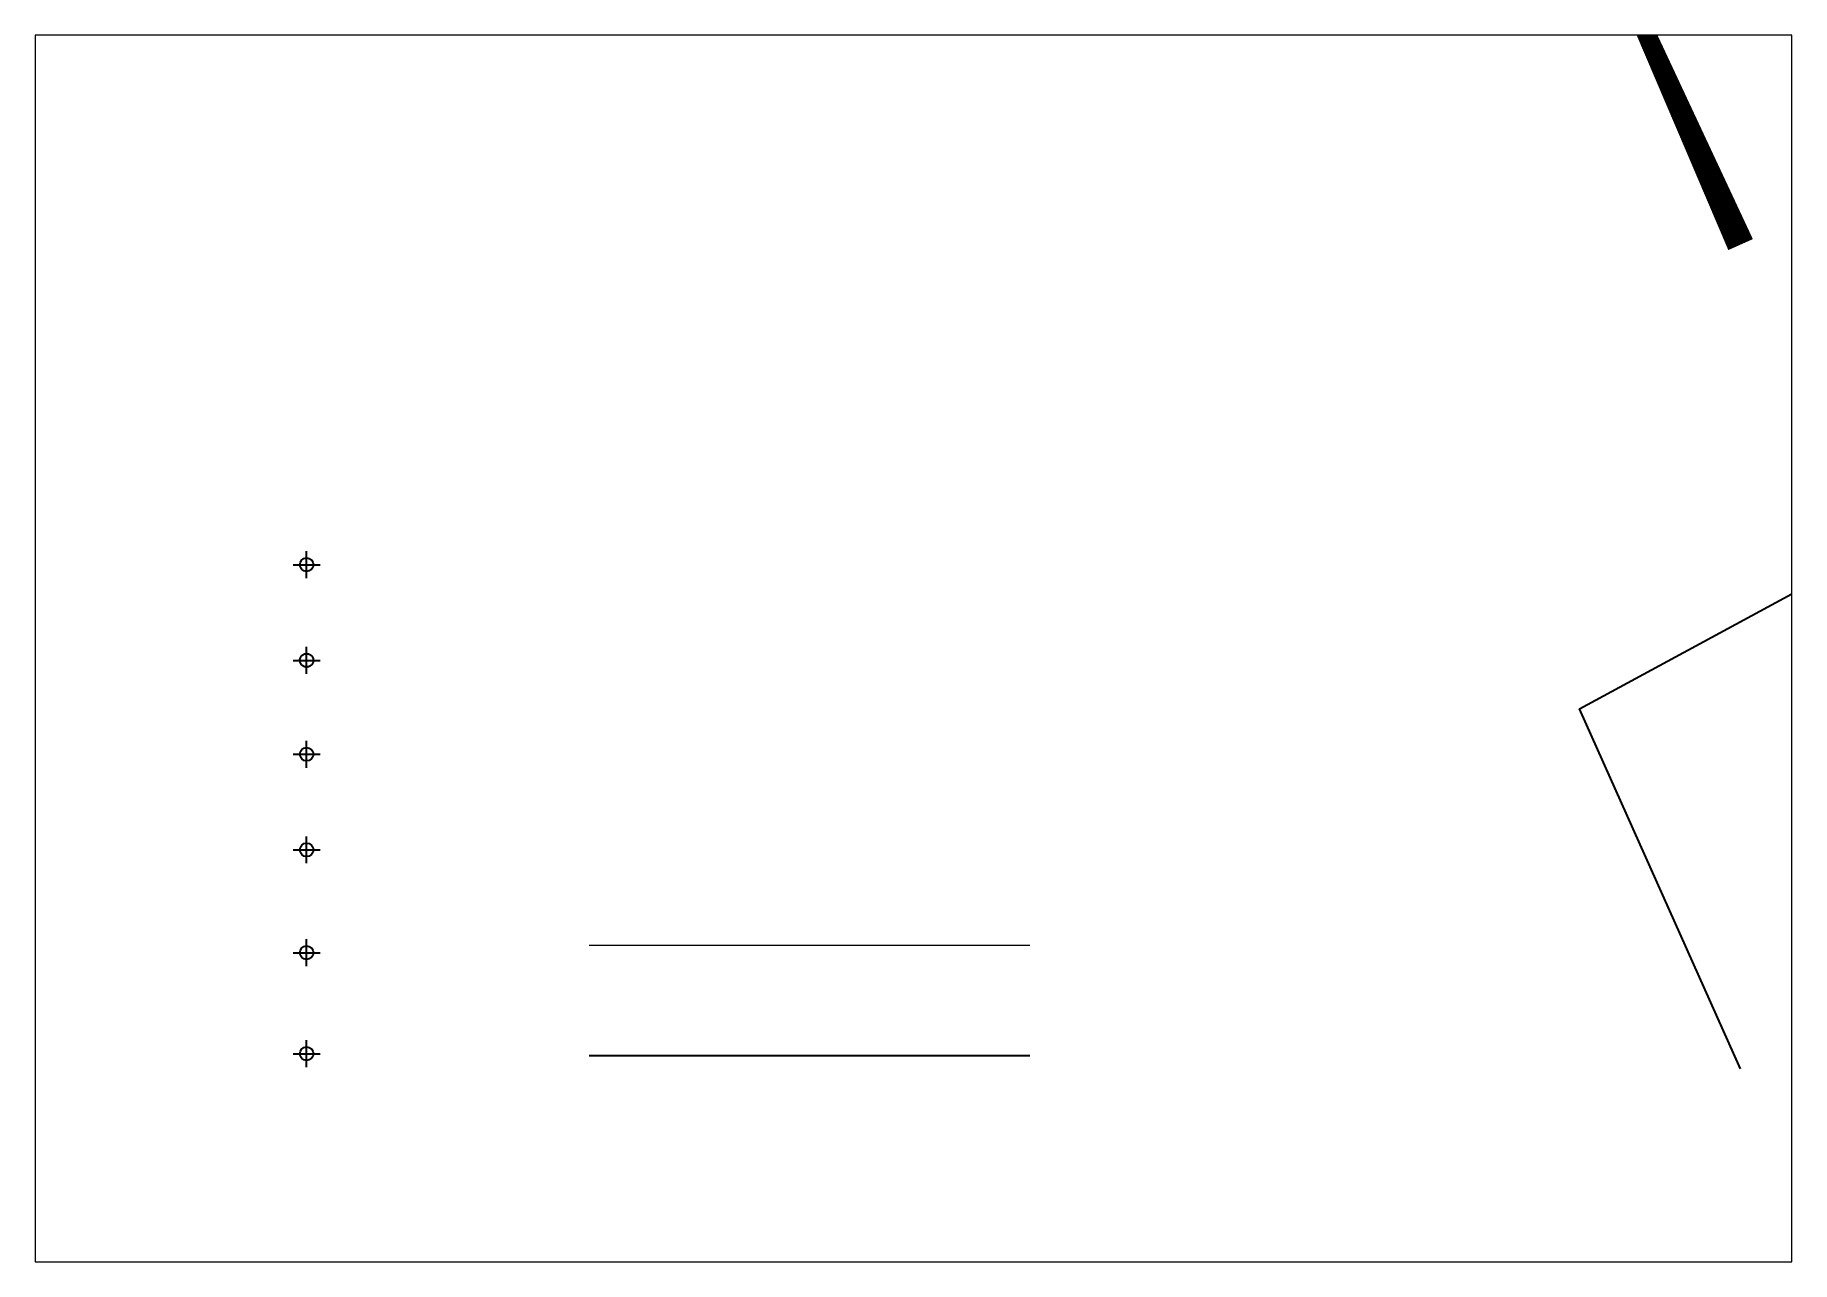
# Paper-space layout 'MyLayout' of a CAD drawing. Header units: inches. Extents: x 1.14 to 10.22, y 0.79 to 7.14.
# The model-space entities are those that its viewports show. They can reach past a viewport. Long polylines and large blocks are cut down to what shows.
import ezdxf

# ---------------------------------------------------------------- set-up
doc = ezdxf.new("R2010")
doc.units = ezdxf.units.IN
doc.header["$PDMODE"] = 34
doc.header["$PDSIZE"] = 0.1
doc.linetypes.add('ACAD_ISO02W100', pattern=[15, 12, -3])
doc.layers.add('Layer1', color=7, linetype='Continuous')
doc.layers.add('Layer_Lock', color=7, linetype='Continuous')
doc.styles.get("Standard").update_dxf_attribs({"font": 'arial.ttf'})
doc.dimstyles.new('ISO-25', dxfattribs={"dimtxt": 2.5, "dimasz": 2.5, "dimexe": 1.25, "dimexo": 0.625, "dimtad": 1, "dimtxsty": 'Standard', "dimsah": 1, "dimcen": 2.5, "dimadec": 0, "dimazin": 0, "dimtfac": 1, "dimtmove": 0, "dimatfit": 3, "dimfxl": 1, "dimarcsym": 0})

# ---------------------------------------------------------------- blocks, each defined once
blk = doc.blocks.new('*D3')
at = {"layer": 'Defpoints', "color": 0}
for p in [(360.358, 44.291), (364.487, 37.139), (330.289, 2.941)]:
    blk.add_point(p, dxfattribs=at)
at = {"layer": 'Layer1', "color": 0, "lineweight": -2}
for p, q in [((364.175, 37.681), (359.733, 45.374)), ((322.066, 22.183), (358.193, 43.041)), ((329.977, 3.482), (319.276, 22.016))]:
    blk.add_line(p, q, dxfattribs=at)
at = {"layer": 'Layer1', "color": 0}
for points in [[(357.985, 43.402), (358.401, 42.68), (360.358, 44.291)], [(321.858, 22.544), (322.275, 21.823), (319.901, 20.933)]]:
    blk.add_solid(points, dxfattribs=at)
at = {"layer": 'Layer1', "color": 0, "insert": (339.066, 34.455), "char_height": 2.5, "attachment_point": 5, "rotation": 30}
blk.add_mtext('46,72', dxfattribs=at)

msp = doc.modelspace()

# ---------------------------------------------------------------- linework, layer by layer
at = {"color": 3, "linetype": 'ACAD_ISO02W100', "lineweight": 13}
msp.add_line((3.593, 2.298), (6.864, 2.298), dxfattribs=at)
msp.add_line((3.593, 1.477), (6.864, 1.477))
msp.add_lwpolyline([(12.141, 7.499, 0.2, 0.1, 0), (10.946, 10.173, 0, 0, 0), (12.782, 11.167, 0, 0, 0), (15.684, 8.916, 0, 0, 0), (13.274, 8.43, 0.1, 0.5, 0)], format="xyseb")
msp.add_lwpolyline([(12.141, 1.38), (10.946, 4.053), (12.782, 5.048), (15.325, 3.258), (12.914, 2.772)])
at = {"color": 7}
msp.add_point((1.494, 5.122), dxfattribs=at)
at = {"linetype": 'ACAD_ISO02W100'}
msp.add_point((1.494, 4.412), dxfattribs=at)
at = {"ltscale": 2, "true_color": 0xf50a93}
msp.add_point((1.494, 3.715), dxfattribs=at)
at = {"color": 0, "linetype": 'ByBlock', "lineweight": -2}
msp.add_point((1.494, 2.241), dxfattribs=at)
msp.add_point((1.494, 1.491))
at = {"layer": 'Layer_Lock', "color": 2, "linetype": 'Continuous'}
msp.add_point((1.494, 3.005), dxfattribs=at)

# ---------------------------------------------------------------- dimensions: what is measured, and where the dimension line sits
at = {"layer": 'Layer1'}
dim = msp.add_linear_dim(base=(360.358100224, 44.291306563), p1=(0, 0), p2=(0, 0), angle=30, dimstyle='ISO-25', override={"dimpost": '<>'}, dxfattribs=at)
dim.commit()
dim.dimension.update_dxf_attribs({"geometry": '*D3', "text_midpoint": (339.065951088, 34.45477396)})

psp = doc.layouts.new('MyLayout')

# ---------------------------------------------------------------- viewports
at = {"layer": '0'}
psp.add_viewport(center=(5.68, 3.9667), size=(9.088, 6.346667), view_center_point=(6, 4.5), view_height=9.108871, dxfattribs=at)

doc.saveas('drawing.dxf')
